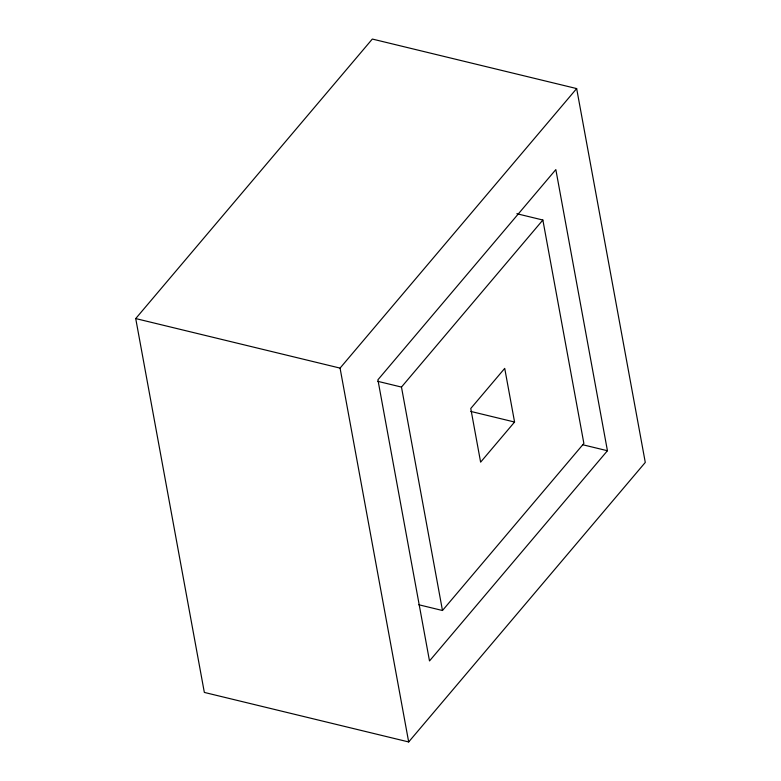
<?xml version="1.0" encoding="UTF-8"?>
<svg xmlns="http://www.w3.org/2000/svg" width="781" height="781" viewBox="0 0 781 781"><rect width="100%" height="100%" fill="white"/><g stroke="black" fill="none" stroke-linecap="round" stroke-linejoin="round"><path stroke-width="1.17" d="M135.718 318.57L372.322 39.05L576.661 88.575L645.282 462.43L408.678 741.95L204.339 692.425L135.718 318.57L340.067 368.105L576.661 88.575M418.821 604.767L442.476 610.498L401.473 387.073L542.863 220.027L516.846 213.721M514.572 422.033L480.618 462.157L470.767 408.492L504.721 368.378L514.572 422.033L470.816 411.431M442.476 610.498L583.876 443.452L542.863 220.027M607.433 450.735L429.501 660.941L377.906 379.8L555.838 169.584L607.433 450.735L582.606 444.711M377.819 381.343L401.473 387.073M340.067 368.105L408.678 741.95"/></g></svg>
